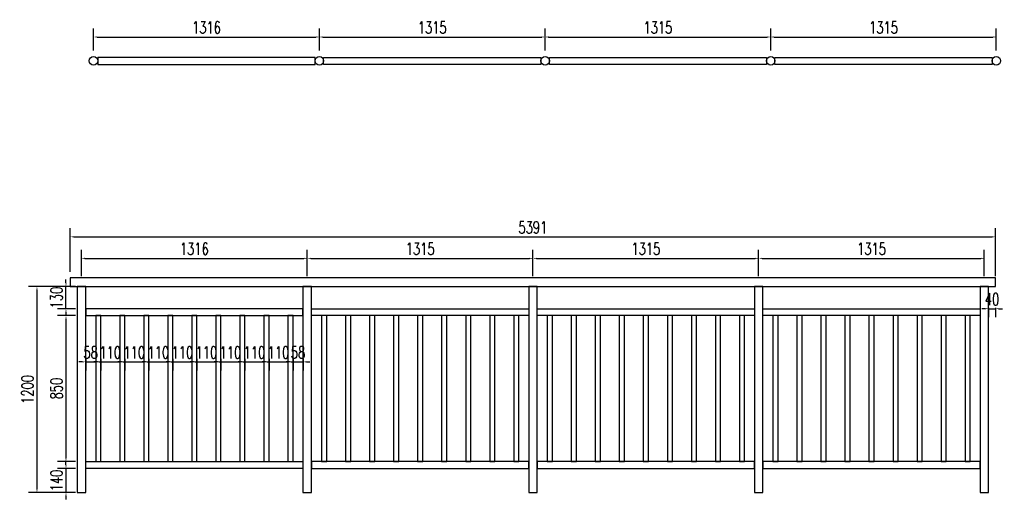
# Model space of a CAD drawing. Header units: millimetres. Extents: x -2430464 to 225692, y -180 to 1805330.
# Drawn here: x -1560141 to -1554415, y 608733 to 611527 of the extents above; entities that cross this region are included whole.
import ezdxf

# ---------------------------------------------------------------- set-up
doc = ezdxf.new("R2010")
doc.units = ezdxf.units.MM
doc.header["$LTSCALE"] = 1000
doc.layers.get('0').update_dxf_attribs({"linetype": 'CONTINUOUS'})
doc.layers.get('DEFPOINTS').update_dxf_attribs({"linetype": 'CONTINUOUS'})
doc.layers.add('W-PLASTIC_RAILINGS塑木栏杆', color=6, linetype='CONTINUOUS')
doc.layers.add('W-WOOD_FLOOR木地板', color=30, linetype='CONTINUOUS')
doc.styles.add('STANDARD_T3', font='simplex.shx', dxfattribs={"width": 0.7, "bigfont": 'gbcbig.shx'})
doc.dimstyles.new('W&&20', dxfattribs={"dimtxt": 70, "dimasz": 20, "dimexe": 50, "dimexo": 60, "dimgap": 20, "dimtad": 1, "dimdec": 0, "dimzin": 0, "dimdsep": 46, "dimtxsty": 'STANDARD_T3', "dimcen": 0.09, "dimclrd": 1, "dimclre": 1, "dimclrt": 7, "dimazin": 2, "dimtfac": 1, "dimtdec": 0, "dimtix": 1, "dimtmove": 2, "dimatfit": 3, "dimfxl": 0, "dimtolj": 1, "dimtzin": 0, "dimarcsym": 0})

# ---------------------------------------------------------------- blocks, each defined once
blk = doc.blocks.new('*U804')
at = {"layer": 'W-PLASTIC_RAILINGS塑木栏杆'}
blk.add_lwpolyline([(-15, -420), (15, -420), (15, 430), (-15, 430)], close=True, dxfattribs=at)
blk = doc.blocks.new('*U805')
at = {"layer": 'W-PLASTIC_RAILINGS塑木栏杆', "color": 0, "linetype": 'ByBlock', "lineweight": -2, "transparency": 16777216}
for p in [(0, 0), (140, 0), (280, 0), (420, 0), (560, 0), (700, 0), (840, 0), (980, 0), (1120, 0)]:
    blk.add_blockref('*U804', p, dxfattribs=at)
blk = doc.blocks.new('*D808')
at = {"layer": 'DEFPOINTS', "color": 0, "transparency": 16777216}
for p in [(-1559845.6, 609973.4), (-1560039.6, 608773.4), (-1559805.6, 608773.4)]:
    blk.add_point(p, dxfattribs=at)
at = {"layer": 'W-WOOD_FLOOR木地板', "color": 1, "lineweight": -2, "transparency": 16777216}
for p, q in [((-1559905.6, 609973.4), (-1560089.6, 609973.4)), ((-1560039.6, 609953.4), (-1560039.6, 608793.4)), ((-1559865.6, 608773.4), (-1560089.6, 608773.4))]:
    blk.add_line(p, q, dxfattribs=at)
at = {"layer": 'W-WOOD_FLOOR木地板', "color": 1, "transparency": 16777216}
for points in [[(-1560042.9, 609953.4), (-1560036.3, 609953.4), (-1560039.6, 609973.4)], [(-1560042.9, 608793.4), (-1560036.3, 608793.4), (-1560039.6, 608773.4)]]:
    blk.add_solid(points, dxfattribs=at)
at = {"layer": 'W-WOOD_FLOOR木地板', "color": 7, "transparency": 16777216, "insert": (-1560094.6, 609373.4), "char_height": 70, "attachment_point": 5, "rotation": 90, "style": 'STANDARD_T3'}
blk.add_mtext('\\A1;1200', dxfattribs=at)
blk = doc.blocks.new('*D809')
at = {"layer": 'DEFPOINTS', "color": 0, "transparency": 16777216}
for p in [(-1559755.6, 609803.4), (-1559870.6, 608953.4), (-1559755.6, 608953.4)]:
    blk.add_point(p, dxfattribs=at)
at = {"layer": 'W-WOOD_FLOOR木地板', "color": 1, "lineweight": -2, "transparency": 16777216}
for p, q in [((-1559815.6, 609803.4), (-1559920.6, 609803.4)), ((-1559870.6, 609783.4), (-1559870.6, 608973.4)), ((-1559815.6, 608953.4), (-1559920.6, 608953.4))]:
    blk.add_line(p, q, dxfattribs=at)
at = {"layer": 'W-WOOD_FLOOR木地板', "color": 1, "transparency": 16777216}
for points in [[(-1559873.9, 609783.4), (-1559867.3, 609783.4), (-1559870.6, 609803.4)], [(-1559873.9, 608973.4), (-1559867.3, 608973.4), (-1559870.6, 608953.4)]]:
    blk.add_solid(points, dxfattribs=at)
at = {"layer": 'W-WOOD_FLOOR木地板', "color": 7, "transparency": 16777216, "insert": (-1559925.6, 609378.4), "char_height": 70, "attachment_point": 5, "rotation": 90, "style": 'STANDARD_T3'}
blk.add_mtext('\\A1;850', dxfattribs=at)
blk = doc.blocks.new('*D806')
at = {"layer": 'DEFPOINTS', "color": 0, "transparency": 16777216}
for p in [(-1559870.6, 609973.4), (-1559755.6, 609973.4), (-1559755.6, 609843.4)]:
    blk.add_point(p, dxfattribs=at)
at = {"layer": 'W-WOOD_FLOOR木地板', "color": 1, "lineweight": -2, "transparency": 16777216}
for p, q in [((-1559870.6, 609993.4), (-1559870.6, 610013.4)), ((-1559815.6, 609973.4), (-1559920.6, 609973.4)), ((-1559870.6, 609843.4), (-1559870.6, 609973.4)), ((-1559815.6, 609843.4), (-1559920.6, 609843.4)), ((-1559870.6, 609823.4), (-1559870.6, 609803.4))]:
    blk.add_line(p, q, dxfattribs=at)
at = {"layer": 'W-WOOD_FLOOR木地板', "color": 1, "transparency": 16777216}
for points in [[(-1559873.9, 609993.4), (-1559867.3, 609993.4), (-1559870.6, 609973.4)], [(-1559873.9, 609823.4), (-1559867.3, 609823.4), (-1559870.6, 609843.4)]]:
    blk.add_solid(points, dxfattribs=at)
at = {"layer": 'W-WOOD_FLOOR木地板', "color": 7, "transparency": 16777216, "insert": (-1559925.6, 609908.4), "char_height": 70, "attachment_point": 5, "rotation": 90, "style": 'STANDARD_T3'}
blk.add_mtext('\\A1;130', dxfattribs=at)
blk = doc.blocks.new('*D810')
at = {"layer": 'DEFPOINTS', "color": 0, "transparency": 16777216}
for p in [(-1559755.6, 608913.4), (-1559870.5, 608773.4), (-1559755.6, 608773.4)]:
    blk.add_point(p, dxfattribs=at)
at = {"layer": 'W-WOOD_FLOOR木地板', "color": 1, "lineweight": -2, "transparency": 16777216}
for p, q in [((-1559870.5, 608933.4), (-1559870.5, 608953.4)), ((-1559815.6, 608913.4), (-1559920.5, 608913.4)), ((-1559870.5, 608913.4), (-1559870.5, 608773.4)), ((-1559815.6, 608773.4), (-1559920.5, 608773.4)), ((-1559870.5, 608753.4), (-1559870.5, 608733.4))]:
    blk.add_line(p, q, dxfattribs=at)
at = {"layer": 'W-WOOD_FLOOR木地板', "color": 1, "transparency": 16777216}
for points in [[(-1559873.9, 608933.4), (-1559867.2, 608933.4), (-1559870.5, 608913.4)], [(-1559873.9, 608753.4), (-1559867.2, 608753.4), (-1559870.5, 608773.4)]]:
    blk.add_solid(points, dxfattribs=at)
at = {"layer": 'W-WOOD_FLOOR木地板', "color": 7, "transparency": 16777216, "insert": (-1559925.5, 608843.4), "char_height": 70, "attachment_point": 5, "rotation": 90, "style": 'STANDARD_T3'}
blk.add_mtext('\\A1;140', dxfattribs=at)
blk = doc.blocks.new('*D811')
at = {"layer": 'DEFPOINTS', "color": 0, "transparency": 16777216}
for p in [(-1558464.6, 610136.9), (-1559780.6, 609973.4), (-1558464.6, 609973.4)]:
    blk.add_point(p, dxfattribs=at)
at = {"layer": 'W-WOOD_FLOOR木地板', "color": 1, "lineweight": -2, "transparency": 16777216}
for p, q in [((-1559780.6, 610033.4), (-1559780.6, 610186.9)), ((-1558464.6, 610033.4), (-1558464.6, 610186.9)), ((-1559760.6, 610136.9), (-1558484.6, 610136.9))]:
    blk.add_line(p, q, dxfattribs=at)
at = {"layer": 'W-WOOD_FLOOR木地板', "color": 1, "transparency": 16777216}
for points in [[(-1559760.6, 610140.2), (-1559760.6, 610133.6), (-1559780.6, 610136.9)], [(-1558484.6, 610140.2), (-1558484.6, 610133.6), (-1558464.6, 610136.9)]]:
    blk.add_solid(points, dxfattribs=at)
at = {"layer": 'W-WOOD_FLOOR木地板', "color": 7, "transparency": 16777216, "insert": (-1559122.6, 610191.9), "char_height": 70, "attachment_point": 5, "style": 'STANDARD_T3'}
blk.add_mtext('\\A1;1316', dxfattribs=at)
blk = doc.blocks.new('*D812')
at = {"layer": 'DEFPOINTS', "color": 0, "transparency": 16777216}
for p in [(-1557149.6, 610136.9), (-1558464.6, 609973.4), (-1557149.6, 609973.4)]:
    blk.add_point(p, dxfattribs=at)
at = {"layer": 'W-WOOD_FLOOR木地板', "color": 1, "lineweight": -2, "transparency": 16777216}
for p, q in [((-1558464.6, 610033.4), (-1558464.6, 610186.9)), ((-1557149.6, 610033.4), (-1557149.6, 610186.9)), ((-1558444.6, 610136.9), (-1557169.6, 610136.9))]:
    blk.add_line(p, q, dxfattribs=at)
at = {"layer": 'W-WOOD_FLOOR木地板', "color": 1, "transparency": 16777216}
for points in [[(-1558444.6, 610140.2), (-1558444.6, 610133.6), (-1558464.6, 610136.9)], [(-1557169.6, 610140.2), (-1557169.6, 610133.6), (-1557149.6, 610136.9)]]:
    blk.add_solid(points, dxfattribs=at)
at = {"layer": 'W-WOOD_FLOOR木地板', "color": 7, "transparency": 16777216, "insert": (-1557807.1, 610191.9), "char_height": 70, "attachment_point": 5, "style": 'STANDARD_T3'}
blk.add_mtext('\\A1;1315', dxfattribs=at)
blk = doc.blocks.new('*D813')
at = {"layer": 'DEFPOINTS', "color": 0, "transparency": 16777216}
for p in [(-1555834.6, 610136.9), (-1557149.6, 609973.4), (-1555834.6, 609973.4)]:
    blk.add_point(p, dxfattribs=at)
at = {"layer": 'W-WOOD_FLOOR木地板', "color": 1, "lineweight": -2, "transparency": 16777216}
for p, q in [((-1557149.6, 610033.4), (-1557149.6, 610186.9)), ((-1555834.6, 610033.4), (-1555834.6, 610186.9)), ((-1557129.6, 610136.9), (-1555854.6, 610136.9))]:
    blk.add_line(p, q, dxfattribs=at)
at = {"layer": 'W-WOOD_FLOOR木地板', "color": 1, "transparency": 16777216}
for points in [[(-1557129.6, 610140.2), (-1557129.6, 610133.6), (-1557149.6, 610136.9)], [(-1555854.6, 610140.2), (-1555854.6, 610133.6), (-1555834.6, 610136.9)]]:
    blk.add_solid(points, dxfattribs=at)
at = {"layer": 'W-WOOD_FLOOR木地板', "color": 7, "transparency": 16777216, "insert": (-1556492.1, 610191.9), "char_height": 70, "attachment_point": 5, "style": 'STANDARD_T3'}
blk.add_mtext('\\A1;1315', dxfattribs=at)
blk = doc.blocks.new('*D814')
at = {"layer": 'DEFPOINTS', "color": 0, "transparency": 16777216}
for p in [(-1559755.6, 609610.9), (-1559697.6, 609610.9), (-1559697.6, 609533.9)]:
    blk.add_point(p, dxfattribs=at)
at = {"layer": 'W-WOOD_FLOOR木地板', "color": 1, "lineweight": -2, "transparency": 16777216}
for p, q in [((-1559775.6, 609533.9), (-1559795.6, 609533.9)), ((-1559755.6, 609550.9), (-1559755.6, 609483.9)), ((-1559755.6, 609533.9), (-1559697.6, 609533.9)), ((-1559697.6, 609550.9), (-1559697.6, 609483.9)), ((-1559677.6, 609533.9), (-1559657.6, 609533.9))]:
    blk.add_line(p, q, dxfattribs=at)
at = {"layer": 'W-WOOD_FLOOR木地板', "color": 1, "transparency": 16777216}
for points in [[(-1559775.6, 609537.2), (-1559775.6, 609530.6), (-1559755.6, 609533.9)], [(-1559677.6, 609537.2), (-1559677.6, 609530.6), (-1559697.6, 609533.9)]]:
    blk.add_solid(points, dxfattribs=at)
at = {"layer": 'W-WOOD_FLOOR木地板', "color": 7, "transparency": 16777216, "insert": (-1559726.6, 609588.9), "char_height": 70, "attachment_point": 5, "style": 'STANDARD_T3'}
blk.add_mtext('\\A1;58', dxfattribs=at)
blk = doc.blocks.new('*D807')
at = {"layer": 'DEFPOINTS', "color": 0, "transparency": 16777216}
for p in [(-1559667.6, 609610.9), (-1559557.6, 609610.9), (-1559557.6, 609533.9)]:
    blk.add_point(p, dxfattribs=at)
at = {"layer": 'W-WOOD_FLOOR木地板', "color": 1, "lineweight": -2, "transparency": 16777216}
for p, q in [((-1559687.6, 609533.9), (-1559707.6, 609533.9)), ((-1559667.6, 609550.9), (-1559667.6, 609483.9)), ((-1559667.6, 609533.9), (-1559557.6, 609533.9)), ((-1559557.6, 609550.9), (-1559557.6, 609483.9)), ((-1559537.6, 609533.9), (-1559517.6, 609533.9))]:
    blk.add_line(p, q, dxfattribs=at)
at = {"layer": 'W-WOOD_FLOOR木地板', "color": 1, "transparency": 16777216}
for points in [[(-1559687.6, 609537.2), (-1559687.6, 609530.6), (-1559667.6, 609533.9)], [(-1559537.6, 609537.2), (-1559537.6, 609530.6), (-1559557.6, 609533.9)]]:
    blk.add_solid(points, dxfattribs=at)
at = {"layer": 'W-WOOD_FLOOR木地板', "color": 7, "transparency": 16777216, "insert": (-1559612.6, 609588.9), "char_height": 70, "attachment_point": 5, "style": 'STANDARD_T3'}
blk.add_mtext('\\A1;110', dxfattribs=at)
blk = doc.blocks.new('*D815')
at = {"layer": 'DEFPOINTS', "color": 0, "transparency": 16777216}
for p in [(-1554519.6, 610136.9), (-1555834.6, 609973.4), (-1554519.6, 609973.4)]:
    blk.add_point(p, dxfattribs=at)
at = {"layer": 'W-WOOD_FLOOR木地板', "color": 1, "lineweight": -2, "transparency": 16777216}
for p, q in [((-1555834.6, 610033.4), (-1555834.6, 610186.9)), ((-1554519.6, 610033.4), (-1554519.6, 610186.9)), ((-1555814.6, 610136.9), (-1554539.6, 610136.9))]:
    blk.add_line(p, q, dxfattribs=at)
at = {"layer": 'W-WOOD_FLOOR木地板', "color": 1, "transparency": 16777216}
for points in [[(-1555814.6, 610140.2), (-1555814.6, 610133.6), (-1555834.6, 610136.9)], [(-1554539.6, 610140.2), (-1554539.6, 610133.6), (-1554519.6, 610136.9)]]:
    blk.add_solid(points, dxfattribs=at)
at = {"layer": 'W-WOOD_FLOOR木地板', "color": 7, "transparency": 16777216, "insert": (-1555177.1, 610191.9), "char_height": 70, "attachment_point": 5, "style": 'STANDARD_T3'}
blk.add_mtext('\\A1;1315', dxfattribs=at)
blk = doc.blocks.new('*D1012')
at = {"layer": 'DEFPOINTS', "color": 0, "transparency": 16777216}
for p in [(-1558547.6, 609610.9), (-1558489.5, 609610.9), (-1558489.5, 609533.9)]:
    blk.add_point(p, dxfattribs=at)
at = {"layer": 'W-WOOD_FLOOR木地板', "color": 1, "lineweight": -2, "transparency": 16777216}
for p, q in [((-1558567.6, 609533.9), (-1558587.6, 609533.9)), ((-1558547.6, 609550.9), (-1558547.6, 609483.9)), ((-1558547.6, 609533.9), (-1558489.5, 609533.9)), ((-1558489.5, 609550.9), (-1558489.5, 609483.9)), ((-1558469.5, 609533.9), (-1558449.5, 609533.9))]:
    blk.add_line(p, q, dxfattribs=at)
at = {"layer": 'W-WOOD_FLOOR木地板', "color": 1, "transparency": 16777216}
for points in [[(-1558567.6, 609537.2), (-1558567.6, 609530.6), (-1558547.6, 609533.9)], [(-1558469.5, 609537.2), (-1558469.5, 609530.6), (-1558489.5, 609533.9)]]:
    blk.add_solid(points, dxfattribs=at)
at = {"layer": 'W-WOOD_FLOOR木地板', "color": 7, "transparency": 16777216, "insert": (-1558518.6, 609588.9), "char_height": 70, "attachment_point": 5, "style": 'STANDARD_T3'}
blk.add_mtext('\\A1;58', dxfattribs=at)
blk = doc.blocks.new('*D2106')
at = {"layer": 'DEFPOINTS', "color": 0, "transparency": 16777216}
for p in [(-1554454.6, 610262.1), (-1559845.6, 609998.4), (-1554454.6, 609973.4)]:
    blk.add_point(p, dxfattribs=at)
at = {"layer": 'W-WOOD_FLOOR木地板', "color": 1, "lineweight": -2, "transparency": 16777216}
for p, q in [((-1559845.6, 610058.4), (-1559845.6, 610312.1)), ((-1554454.6, 610033.4), (-1554454.6, 610312.1)), ((-1559825.6, 610262.1), (-1554474.6, 610262.1))]:
    blk.add_line(p, q, dxfattribs=at)
at = {"layer": 'W-WOOD_FLOOR木地板', "color": 1, "transparency": 16777216}
for points in [[(-1559825.6, 610265.5), (-1559825.6, 610258.8), (-1559845.6, 610262.1)], [(-1554474.6, 610265.5), (-1554474.6, 610258.8), (-1554454.6, 610262.1)]]:
    blk.add_solid(points, dxfattribs=at)
at = {"layer": 'W-WOOD_FLOOR木地板', "color": 7, "transparency": 16777216, "insert": (-1557150.1, 610317.1), "char_height": 70, "attachment_point": 5, "style": 'STANDARD_T3'}
blk.add_mtext('\\A1;5391', dxfattribs=at)
blk = doc.blocks.new('*D2107')
at = {"color": 1, "lineweight": -2, "transparency": 16777216}
for p, q in [((-1554514.6, 609843.4), (-1554534.6, 609843.4)), ((-1554494.6, 609848.4), (-1554494.6, 609793.4)), ((-1554494.6, 609843.4), (-1554454.6, 609843.4)), ((-1554454.6, 609848.4), (-1554454.6, 609793.4)), ((-1554434.6, 609843.4), (-1554414.6, 609843.4))]:
    blk.add_line(p, q, dxfattribs=at)
at = {"color": 1, "transparency": 16777216}
for points in [[(-1554514.6, 609846.7), (-1554514.6, 609840.1), (-1554494.6, 609843.4)], [(-1554434.6, 609846.7), (-1554434.6, 609840.1), (-1554454.6, 609843.4)]]:
    blk.add_solid(points, dxfattribs=at)
at = {"layer": 'DEFPOINTS', "color": 0, "transparency": 16777216}
for p in [(-1554494.6, 609973.4), (-1554454.6, 609973.4), (-1554454.6, 609843.4)]:
    blk.add_point(p, dxfattribs=at)
at = {"color": 7, "transparency": 16777216, "insert": (-1554474.6, 609898.4), "char_height": 70, "attachment_point": 5, "style": 'STANDARD_T3'}
blk.add_mtext('\\A1;40', dxfattribs=at)
blk = doc.blocks.new('*D2372')
at = {"color": 1, "lineweight": -2, "transparency": 16777216}
for p, q in [((-1559709.8, 611346.7), (-1559709.8, 611475.9)), ((-1558394.3, 611346.7), (-1558394.3, 611475.9)), ((-1559689.8, 611425.9), (-1558414.3, 611425.9))]:
    blk.add_line(p, q, dxfattribs=at)
at = {"color": 1, "transparency": 16777216}
for points in [[(-1559689.8, 611429.3), (-1559689.8, 611422.6), (-1559709.8, 611425.9)], [(-1558414.3, 611429.3), (-1558414.3, 611422.6), (-1558394.3, 611425.9)]]:
    blk.add_solid(points, dxfattribs=at)
at = {"layer": 'DEFPOINTS', "color": 0, "transparency": 16777216}
for p in [(-1558394.3, 611425.9), (-1559709.8, 611286.7), (-1558394.3, 611286.7)]:
    blk.add_point(p, dxfattribs=at)
at = {"color": 7, "transparency": 16777216, "insert": (-1559052.1, 611480.9), "char_height": 70, "attachment_point": 5, "style": 'STANDARD_T3'}
blk.add_mtext('\\A1;1316', dxfattribs=at)
blk = doc.blocks.new('*D2373')
at = {"color": 1, "lineweight": -2, "transparency": 16777216}
for p, q in [((-1558394.3, 611346.7), (-1558394.3, 611475.9)), ((-1557078.8, 611346.7), (-1557078.8, 611475.9)), ((-1558374.3, 611425.9), (-1557098.8, 611425.9))]:
    blk.add_line(p, q, dxfattribs=at)
at = {"color": 1, "transparency": 16777216}
for points in [[(-1558374.3, 611429.3), (-1558374.3, 611422.6), (-1558394.3, 611425.9)], [(-1557098.8, 611429.3), (-1557098.8, 611422.6), (-1557078.8, 611425.9)]]:
    blk.add_solid(points, dxfattribs=at)
at = {"layer": 'DEFPOINTS', "color": 0, "transparency": 16777216}
for p in [(-1557078.8, 611425.9), (-1558394.3, 611286.7), (-1557078.8, 611286.7)]:
    blk.add_point(p, dxfattribs=at)
at = {"color": 7, "transparency": 16777216, "insert": (-1557736.6, 611480.9), "char_height": 70, "attachment_point": 5, "style": 'STANDARD_T3'}
blk.add_mtext('\\A1;1315', dxfattribs=at)
blk = doc.blocks.new('*D2374')
at = {"color": 1, "lineweight": -2, "transparency": 16777216}
for p, q in [((-1557078.8, 611346.7), (-1557078.8, 611475.9)), ((-1555764.3, 611346.7), (-1555764.3, 611475.9)), ((-1557058.8, 611425.9), (-1555784.3, 611425.9))]:
    blk.add_line(p, q, dxfattribs=at)
at = {"color": 1, "transparency": 16777216}
for points in [[(-1557058.8, 611429.3), (-1557058.8, 611422.6), (-1557078.8, 611425.9)], [(-1555784.3, 611429.3), (-1555784.3, 611422.6), (-1555764.3, 611425.9)]]:
    blk.add_solid(points, dxfattribs=at)
at = {"layer": 'DEFPOINTS', "color": 0, "transparency": 16777216}
for p in [(-1555764.3, 611425.9), (-1557078.8, 611286.7), (-1555764.3, 611286.7)]:
    blk.add_point(p, dxfattribs=at)
at = {"color": 7, "transparency": 16777216, "insert": (-1556421.6, 611480.9), "char_height": 70, "attachment_point": 5, "style": 'STANDARD_T3'}
blk.add_mtext('\\A1;1315', dxfattribs=at)
blk = doc.blocks.new('*D2375')
at = {"color": 1, "lineweight": -2, "transparency": 16777216}
for p, q in [((-1555764.3, 611346.7), (-1555764.3, 611475.9)), ((-1554449.8, 611346.7), (-1554449.8, 611475.9)), ((-1555744.3, 611425.9), (-1554469.8, 611425.9))]:
    blk.add_line(p, q, dxfattribs=at)
at = {"color": 1, "transparency": 16777216}
for points in [[(-1555744.3, 611429.3), (-1555744.3, 611422.6), (-1555764.3, 611425.9)], [(-1554469.8, 611429.3), (-1554469.8, 611422.6), (-1554449.8, 611425.9)]]:
    blk.add_solid(points, dxfattribs=at)
at = {"layer": 'DEFPOINTS', "color": 0, "transparency": 16777216}
for p in [(-1554449.8, 611425.9), (-1555764.3, 611286.7), (-1554449.8, 611286.7)]:
    blk.add_point(p, dxfattribs=at)
at = {"color": 7, "transparency": 16777216, "insert": (-1555107.1, 611480.9), "char_height": 70, "attachment_point": 5, "style": 'STANDARD_T3'}
blk.add_mtext('\\A1;1315', dxfattribs=at)
blk = doc.blocks.new('*D2676')
at = {"layer": 'DEFPOINTS', "color": 0, "transparency": 16777216}
for p in [(-1559527.6, 609610.9), (-1559417.6, 609610.9), (-1559417.6, 609533.9)]:
    blk.add_point(p, dxfattribs=at)
at = {"layer": 'W-WOOD_FLOOR木地板', "color": 1, "lineweight": -2, "transparency": 16777216}
for p, q in [((-1559547.6, 609533.9), (-1559567.6, 609533.9)), ((-1559527.6, 609550.9), (-1559527.6, 609483.9)), ((-1559527.6, 609533.9), (-1559417.6, 609533.9)), ((-1559417.6, 609550.9), (-1559417.6, 609483.9)), ((-1559397.6, 609533.9), (-1559377.6, 609533.9))]:
    blk.add_line(p, q, dxfattribs=at)
at = {"layer": 'W-WOOD_FLOOR木地板', "color": 1, "transparency": 16777216}
for points in [[(-1559547.6, 609537.2), (-1559547.6, 609530.6), (-1559527.6, 609533.9)], [(-1559397.6, 609537.2), (-1559397.6, 609530.6), (-1559417.6, 609533.9)]]:
    blk.add_solid(points, dxfattribs=at)
at = {"layer": 'W-WOOD_FLOOR木地板', "color": 7, "transparency": 16777216, "insert": (-1559472.6, 609588.9), "char_height": 70, "attachment_point": 5, "style": 'STANDARD_T3'}
blk.add_mtext('\\A1;110', dxfattribs=at)
blk = doc.blocks.new('*D2677')
at = {"layer": 'DEFPOINTS', "color": 0, "transparency": 16777216}
for p in [(-1559387.6, 609610.9), (-1559277.6, 609610.9), (-1559277.6, 609533.9)]:
    blk.add_point(p, dxfattribs=at)
at = {"layer": 'W-WOOD_FLOOR木地板', "color": 1, "lineweight": -2, "transparency": 16777216}
for p, q in [((-1559407.6, 609533.9), (-1559427.6, 609533.9)), ((-1559387.6, 609550.9), (-1559387.6, 609483.9)), ((-1559387.6, 609533.9), (-1559277.6, 609533.9)), ((-1559277.6, 609550.9), (-1559277.6, 609483.9)), ((-1559257.6, 609533.9), (-1559237.6, 609533.9))]:
    blk.add_line(p, q, dxfattribs=at)
at = {"layer": 'W-WOOD_FLOOR木地板', "color": 1, "transparency": 16777216}
for points in [[(-1559407.6, 609537.2), (-1559407.6, 609530.6), (-1559387.6, 609533.9)], [(-1559257.6, 609537.2), (-1559257.6, 609530.6), (-1559277.6, 609533.9)]]:
    blk.add_solid(points, dxfattribs=at)
at = {"layer": 'W-WOOD_FLOOR木地板', "color": 7, "transparency": 16777216, "insert": (-1559332.6, 609588.9), "char_height": 70, "attachment_point": 5, "style": 'STANDARD_T3'}
blk.add_mtext('\\A1;110', dxfattribs=at)
blk = doc.blocks.new('*D2678')
at = {"layer": 'DEFPOINTS', "color": 0, "transparency": 16777216}
for p in [(-1559247.6, 609610.9), (-1559137.6, 609610.9), (-1559137.6, 609533.9)]:
    blk.add_point(p, dxfattribs=at)
at = {"layer": 'W-WOOD_FLOOR木地板', "color": 1, "lineweight": -2, "transparency": 16777216}
for p, q in [((-1559267.6, 609533.9), (-1559287.6, 609533.9)), ((-1559247.6, 609550.9), (-1559247.6, 609483.9)), ((-1559247.6, 609533.9), (-1559137.6, 609533.9)), ((-1559137.6, 609550.9), (-1559137.6, 609483.9)), ((-1559117.6, 609533.9), (-1559097.6, 609533.9))]:
    blk.add_line(p, q, dxfattribs=at)
at = {"layer": 'W-WOOD_FLOOR木地板', "color": 1, "transparency": 16777216}
for points in [[(-1559267.6, 609537.2), (-1559267.6, 609530.6), (-1559247.6, 609533.9)], [(-1559117.6, 609537.2), (-1559117.6, 609530.6), (-1559137.6, 609533.9)]]:
    blk.add_solid(points, dxfattribs=at)
at = {"layer": 'W-WOOD_FLOOR木地板', "color": 7, "transparency": 16777216, "insert": (-1559192.6, 609588.9), "char_height": 70, "attachment_point": 5, "style": 'STANDARD_T3'}
blk.add_mtext('\\A1;110', dxfattribs=at)
blk = doc.blocks.new('*D2679')
at = {"layer": 'DEFPOINTS', "color": 0, "transparency": 16777216}
for p in [(-1559107.6, 609610.9), (-1558997.6, 609610.9), (-1558997.6, 609533.9)]:
    blk.add_point(p, dxfattribs=at)
at = {"layer": 'W-WOOD_FLOOR木地板', "color": 1, "lineweight": -2, "transparency": 16777216}
for p, q in [((-1559127.6, 609533.9), (-1559147.6, 609533.9)), ((-1559107.6, 609550.9), (-1559107.6, 609483.9)), ((-1559107.6, 609533.9), (-1558997.6, 609533.9)), ((-1558997.6, 609550.9), (-1558997.6, 609483.9)), ((-1558977.6, 609533.9), (-1558957.6, 609533.9))]:
    blk.add_line(p, q, dxfattribs=at)
at = {"layer": 'W-WOOD_FLOOR木地板', "color": 1, "transparency": 16777216}
for points in [[(-1559127.6, 609537.2), (-1559127.6, 609530.6), (-1559107.6, 609533.9)], [(-1558977.6, 609537.2), (-1558977.6, 609530.6), (-1558997.6, 609533.9)]]:
    blk.add_solid(points, dxfattribs=at)
at = {"layer": 'W-WOOD_FLOOR木地板', "color": 7, "transparency": 16777216, "insert": (-1559052.6, 609588.9), "char_height": 70, "attachment_point": 5, "style": 'STANDARD_T3'}
blk.add_mtext('\\A1;110', dxfattribs=at)
blk = doc.blocks.new('*D2680')
at = {"layer": 'DEFPOINTS', "color": 0, "transparency": 16777216}
for p in [(-1558967.6, 609610.9), (-1558857.6, 609610.9), (-1558857.6, 609533.9)]:
    blk.add_point(p, dxfattribs=at)
at = {"layer": 'W-WOOD_FLOOR木地板', "color": 1, "lineweight": -2, "transparency": 16777216}
for p, q in [((-1558987.6, 609533.9), (-1559007.6, 609533.9)), ((-1558967.6, 609550.9), (-1558967.6, 609483.9)), ((-1558967.6, 609533.9), (-1558857.6, 609533.9)), ((-1558857.6, 609550.9), (-1558857.6, 609483.9)), ((-1558837.6, 609533.9), (-1558817.6, 609533.9))]:
    blk.add_line(p, q, dxfattribs=at)
at = {"layer": 'W-WOOD_FLOOR木地板', "color": 1, "transparency": 16777216}
for points in [[(-1558987.6, 609537.2), (-1558987.6, 609530.6), (-1558967.6, 609533.9)], [(-1558837.6, 609537.2), (-1558837.6, 609530.6), (-1558857.6, 609533.9)]]:
    blk.add_solid(points, dxfattribs=at)
at = {"layer": 'W-WOOD_FLOOR木地板', "color": 7, "transparency": 16777216, "insert": (-1558912.6, 609588.9), "char_height": 70, "attachment_point": 5, "style": 'STANDARD_T3'}
blk.add_mtext('\\A1;110', dxfattribs=at)
blk = doc.blocks.new('*D2681')
at = {"layer": 'DEFPOINTS', "color": 0, "transparency": 16777216}
for p in [(-1558827.6, 609610.9), (-1558717.6, 609610.9), (-1558717.6, 609533.9)]:
    blk.add_point(p, dxfattribs=at)
at = {"layer": 'W-WOOD_FLOOR木地板', "color": 1, "lineweight": -2, "transparency": 16777216}
for p, q in [((-1558847.6, 609533.9), (-1558867.6, 609533.9)), ((-1558827.6, 609550.9), (-1558827.6, 609483.9)), ((-1558827.6, 609533.9), (-1558717.6, 609533.9)), ((-1558717.6, 609550.9), (-1558717.6, 609483.9)), ((-1558697.6, 609533.9), (-1558677.6, 609533.9))]:
    blk.add_line(p, q, dxfattribs=at)
at = {"layer": 'W-WOOD_FLOOR木地板', "color": 1, "transparency": 16777216}
for points in [[(-1558847.6, 609537.2), (-1558847.6, 609530.6), (-1558827.6, 609533.9)], [(-1558697.6, 609537.2), (-1558697.6, 609530.6), (-1558717.6, 609533.9)]]:
    blk.add_solid(points, dxfattribs=at)
at = {"layer": 'W-WOOD_FLOOR木地板', "color": 7, "transparency": 16777216, "insert": (-1558772.6, 609588.9), "char_height": 70, "attachment_point": 5, "style": 'STANDARD_T3'}
blk.add_mtext('\\A1;110', dxfattribs=at)
blk = doc.blocks.new('*D2682')
at = {"layer": 'DEFPOINTS', "color": 0, "transparency": 16777216}
for p in [(-1558687.6, 609610.9), (-1558577.6, 609610.9), (-1558577.6, 609533.9)]:
    blk.add_point(p, dxfattribs=at)
at = {"layer": 'W-WOOD_FLOOR木地板', "color": 1, "lineweight": -2, "transparency": 16777216}
for p, q in [((-1558707.6, 609533.9), (-1558727.6, 609533.9)), ((-1558687.6, 609550.9), (-1558687.6, 609483.9)), ((-1558687.6, 609533.9), (-1558577.6, 609533.9)), ((-1558577.6, 609550.9), (-1558577.6, 609483.9)), ((-1558557.6, 609533.9), (-1558537.6, 609533.9))]:
    blk.add_line(p, q, dxfattribs=at)
at = {"layer": 'W-WOOD_FLOOR木地板', "color": 1, "transparency": 16777216}
for points in [[(-1558707.6, 609537.2), (-1558707.6, 609530.6), (-1558687.6, 609533.9)], [(-1558557.6, 609537.2), (-1558557.6, 609530.6), (-1558577.6, 609533.9)]]:
    blk.add_solid(points, dxfattribs=at)
at = {"layer": 'W-WOOD_FLOOR木地板', "color": 7, "transparency": 16777216, "insert": (-1558632.6, 609588.9), "char_height": 70, "attachment_point": 5, "style": 'STANDARD_T3'}
blk.add_mtext('\\A1;110', dxfattribs=at)
blk = doc.blocks.new('*U2683')
at = {"layer": 'W-PLASTIC_RAILINGS塑木栏杆'}
blk.add_lwpolyline([(-15, -420), (15, -420), (15, 430), (-15, 430)], close=True, dxfattribs=at)
blk = doc.blocks.new('*U2684')
at = {"layer": 'W-PLASTIC_RAILINGS塑木栏杆', "color": 0, "linetype": 'ByBlock', "lineweight": -2, "transparency": 16777216}
for p in [(0, 0), (140, 0), (280, 0), (420, 0), (560, 0), (700, 0), (840, 0), (980, 0), (1120, 0)]:
    blk.add_blockref('*U2683', p, dxfattribs=at)
blk = doc.blocks.new('*U2685')
at = {"layer": 'W-PLASTIC_RAILINGS塑木栏杆'}
blk.add_lwpolyline([(-15, -420), (15, -420), (15, 430), (-15, 430)], close=True, dxfattribs=at)
blk = doc.blocks.new('*U2686')
at = {"layer": 'W-PLASTIC_RAILINGS塑木栏杆', "color": 0, "linetype": 'ByBlock', "lineweight": -2, "transparency": 16777216}
for p in [(0, 0), (140, 0), (280, 0), (420, 0), (560, 0), (700, 0), (840, 0), (980, 0), (1120, 0)]:
    blk.add_blockref('*U2685', p, dxfattribs=at)
blk = doc.blocks.new('*U2687')
at = {"layer": 'W-PLASTIC_RAILINGS塑木栏杆'}
blk.add_lwpolyline([(-15, -420), (15, -420), (15, 430), (-15, 430)], close=True, dxfattribs=at)
blk = doc.blocks.new('*U2688')
at = {"layer": 'W-PLASTIC_RAILINGS塑木栏杆', "color": 0, "linetype": 'ByBlock', "lineweight": -2, "transparency": 16777216}
for p in [(0, 0), (140, 0), (280, 0), (420, 0), (560, 0), (700, 0), (840, 0), (980, 0), (1120, 0)]:
    blk.add_blockref('*U2687', p, dxfattribs=at)

msp = doc.modelspace()

# ---------------------------------------------------------------- linework, layer by layer
at = {"layer": 'W-PLASTIC_RAILINGS塑木栏杆'}
for points in [[(-1559684.81, 611266.68), (-1558419.31, 611266.68), (-1558419.31, 611306.68), (-1559684.81, 611306.68)], [(-1557103.81, 611266.68), (-1558369.31, 611266.68), (-1558369.31, 611306.68), (-1557103.81, 611306.68)], [(-1555789.31, 611266.68), (-1557053.81, 611266.68), (-1557053.81, 611306.68), (-1555789.31, 611306.68)], [(-1554474.81, 611266.68), (-1555739.31, 611266.68), (-1555739.31, 611306.68), (-1554474.81, 611306.68)], [(-1559845.61, 609973.41), (-1554454.61, 609973.41), (-1554454.61, 610023.41), (-1559845.61, 610023.41)], [(-1559805.61, 608773.41), (-1559755.61, 608773.41), (-1559755.61, 609973.41), (-1559805.61, 609973.41)], [(-1558489.61, 608773.41), (-1558439.61, 608773.41), (-1558439.61, 609973.41), (-1558489.61, 609973.41)], [(-1557174.61, 608773.41), (-1557124.61, 608773.41), (-1557124.61, 609973.41), (-1557174.61, 609973.41)], [(-1555859.61, 608773.41), (-1555809.61, 608773.41), (-1555809.61, 609973.41), (-1555859.61, 609973.41)], [(-1554544.61, 608773.41), (-1554494.61, 608773.41), (-1554494.61, 609973.41), (-1554544.61, 609973.41)], [(-1559755.61, 609803.41), (-1558489.61, 609803.41), (-1558489.61, 609843.41), (-1559755.61, 609843.41)], [(-1557174.61, 609803.41), (-1558439.61, 609803.41), (-1558439.61, 609843.41), (-1557174.61, 609843.41)], [(-1555859.61, 609803.41), (-1557124.61, 609803.41), (-1557124.61, 609843.41), (-1555859.61, 609843.41)], [(-1554544.61, 609803.41), (-1555809.61, 609803.41), (-1555809.61, 609843.41), (-1554544.61, 609843.41)], [(-1559755.61, 608953.41), (-1558489.61, 608953.41), (-1558489.61, 608913.41), (-1559755.61, 608913.41)], [(-1557174.61, 608953.41), (-1558439.61, 608953.41), (-1558439.61, 608913.41), (-1557174.61, 608913.41)], [(-1555859.61, 608953.41), (-1557124.61, 608953.41), (-1557124.61, 608913.41), (-1555859.61, 608913.41)], [(-1554544.61, 608953.41), (-1555809.61, 608953.41), (-1555809.61, 608913.41), (-1554544.61, 608913.41)]]:
    msp.add_lwpolyline(points, close=True, dxfattribs=at)
for centre in [(-1559709.81, 611286.68), (-1558394.31, 611286.68), (-1557078.81, 611286.68), (-1555764.31, 611286.68), (-1554449.81, 611286.68)]:
    msp.add_circle(centre, 25, dxfattribs=at)

# ---------------------------------------------------------------- block references
for name, p in [('*U805', (-1559682.61, 609373.41)), ('*U2684', (-1558366.61, 609373.41)), ('*U2686', (-1557051.61, 609373.41)), ('*U2688', (-1555736.61, 609373.41))]:
    msp.add_blockref(name, p, dxfattribs=at)

# ---------------------------------------------------------------- dimensions: what is measured, and where the dimension line sits
for base, p1, p2, picture, middle in [((-1558394.30750137, 611425.93638823), (-1559709.80750138, 611286.67798291), (-1558394.30750137, 611286.67798291), '*D2372', (-1559052.05750137, 611480.93638823)), ((-1557078.80750138, 611425.93638823), (-1558394.30750137, 611286.67798291), (-1557078.80750138, 611286.67798291), '*D2373', (-1557736.55750137, 611480.93638823)), ((-1555764.30750138, 611425.93638823), (-1557078.80750138, 611286.67798291), (-1555764.30750138, 611286.67798291), '*D2374', (-1556421.55750138, 611480.93638823)), ((-1554449.80750137, 611425.93638823), (-1555764.30750138, 611286.67798291), (-1554449.80750137, 611286.67798291), '*D2375', (-1555107.05750138, 611480.93638823))]:
    dim = msp.add_linear_dim(base=base, p1=p1, p2=p2, dimstyle='W&&20')
    dim.commit()
    dim.dimension.update_dxf_attribs({"geometry": picture, "text_midpoint": middle})
at = {"color": 1}
dim = msp.add_linear_dim(base=(-1554454.61, 609843.41), p1=(-1554494.61, 609973.41), p2=(-1554454.61, 609973.41), dimstyle='W&&20', override={"dimfxl": 5, "dimfxlon": 1, "dimarcsym": 2}, dxfattribs=at)
dim.commit()
dim.dimension.update_dxf_attribs({"geometry": '*D2107', "text_midpoint": (-1554474.61, 609898.41)})
at = {"layer": 'W-WOOD_FLOOR木地板'}
for base, p1, p2, picture, middle in [((-1554454.61, 610262.15), (-1559845.61, 609998.41), (-1554454.61, 609973.41), '*D2106', (-1557150.11, 610317.15)), ((-1558464.61, 610136.91), (-1559780.61, 609973.41), (-1558464.61, 609973.41), '*D811', (-1559122.61, 610191.91)), ((-1557149.61, 610136.91), (-1558464.61, 609973.41), (-1557149.61, 609973.41), '*D812', (-1557807.11, 610191.91)), ((-1555834.61, 610136.91), (-1557149.61, 609973.41), (-1555834.61, 609973.41), '*D813', (-1556492.11, 610191.91)), ((-1554519.61, 610136.91), (-1555834.61, 609973.41), (-1554519.61, 609973.41), '*D815', (-1555177.11, 610191.91)), ((-1559697.61, 609533.91), (-1559755.61, 609610.91), (-1559697.61, 609610.91), '*D814', (-1559726.61, 609588.91)), ((-1559557.61, 609533.91), (-1559667.61, 609610.91), (-1559557.61, 609610.91), '*D807', (-1559612.61, 609588.91)), ((-1559417.61, 609533.91), (-1559527.61, 609610.91), (-1559417.61, 609610.91), '*D2676', (-1559472.61, 609588.91)), ((-1559277.61, 609533.91), (-1559387.61, 609610.91), (-1559277.61, 609610.91), '*D2677', (-1559332.61, 609588.91)), ((-1559137.61, 609533.91), (-1559247.61, 609610.91), (-1559137.61, 609610.91), '*D2678', (-1559192.61, 609588.91)), ((-1558997.61, 609533.91), (-1559107.61, 609610.91), (-1558997.61, 609610.91), '*D2679', (-1559052.61, 609588.91)), ((-1558857.61, 609533.91), (-1558967.61, 609610.91), (-1558857.61, 609610.91), '*D2680', (-1558912.61, 609588.91)), ((-1558717.61, 609533.91), (-1558827.61, 609610.91), (-1558717.61, 609610.91), '*D2681', (-1558772.61, 609588.91)), ((-1558577.61, 609533.91), (-1558687.61, 609610.91), (-1558577.61, 609610.91), '*D2682', (-1558632.61, 609588.91)), ((-1558489.52, 609533.91), (-1558547.61, 609610.91), (-1558489.52, 609610.91), '*D1012', (-1558518.56, 609588.91))]:
    dim = msp.add_linear_dim(base=base, p1=p1, p2=p2, dimstyle='W&&20', dxfattribs=at)
    dim.commit()
    dim.dimension.update_dxf_attribs({"geometry": picture, "text_midpoint": middle})
for base, p1, p2, picture, middle in [((-1559870.61, 609973.41), (-1559755.61, 609843.41), (-1559755.61, 609973.41), '*D806', (-1559925.61, 609908.41)), ((-1560039.61, 608773.41), (-1559845.61, 609973.41), (-1559805.61, 608773.41), '*D808', (-1560094.61, 609373.41)), ((-1559870.61, 608953.41), (-1559755.61, 609803.41), (-1559755.61, 608953.41), '*D809', (-1559925.61, 609378.41)), ((-1559870.54, 608773.41), (-1559755.61, 608913.41), (-1559755.61, 608773.41), '*D810', (-1559925.54, 608843.41))]:
    dim = msp.add_linear_dim(base=base, p1=p1, p2=p2, angle=90, dimstyle='W&&20', dxfattribs=at)
    dim.commit()
    dim.dimension.update_dxf_attribs({"geometry": picture, "text_midpoint": middle})

doc.saveas('drawing.dxf')
